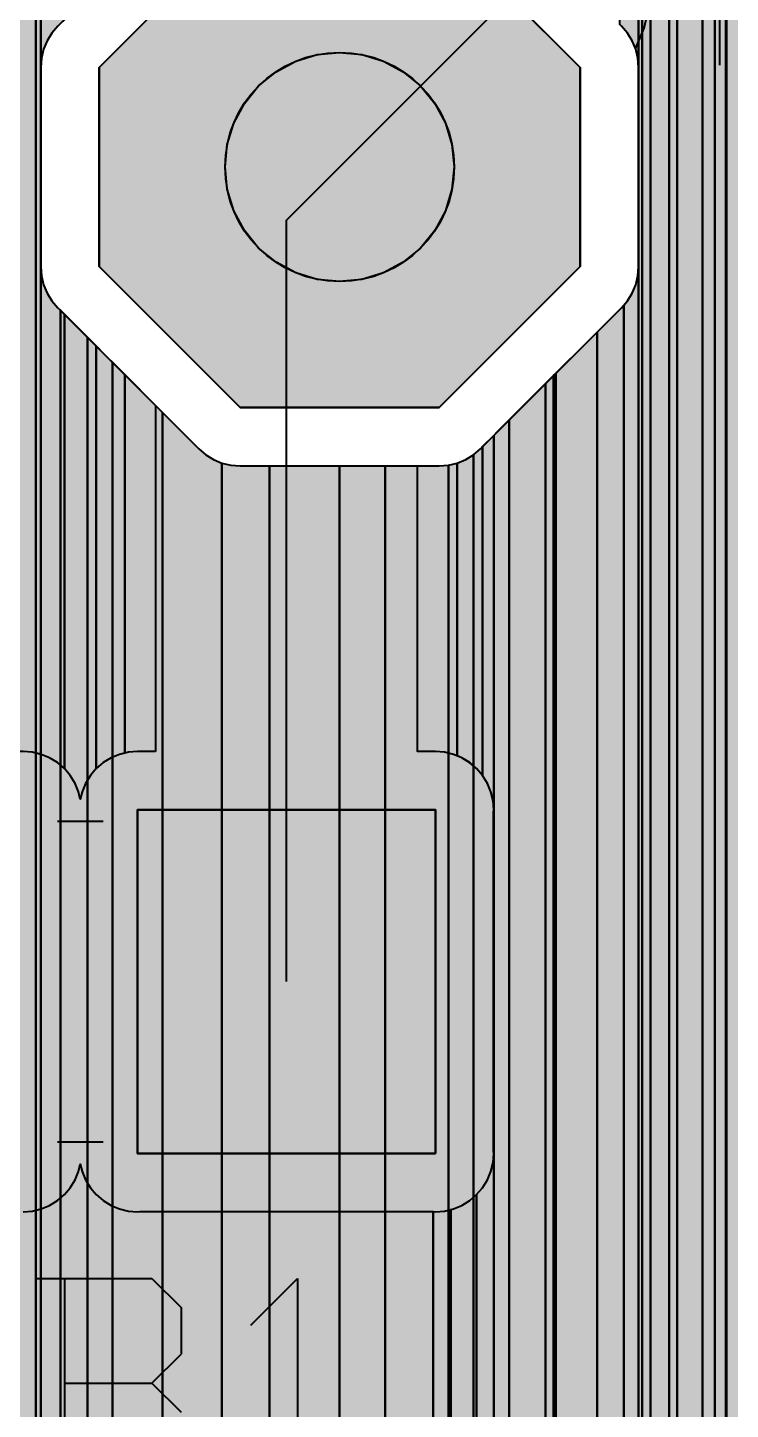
# Model space of a CAD drawing. Header units: millimetres. Extents: x 2 to 110, y 3 to 56.
# Drawn here: x 98.67 to 101.74, y 17.76 to 23.79 of the extents above; entities that cross this region are included whole.
import ezdxf

# ---------------------------------------------------------------- set-up
doc = ezdxf.new("R2010")
doc.units = ezdxf.units.MM
for name, color, linetype in [('bottom_copper', 7, 'Continuous'), ('drill_plated', 7, 'Continuous'), ('top_copper', 7, 'Continuous'), ('top_silk', 7, 'Continuous')]:
    doc.layers.add(name, color=color, linetype=linetype)

# ---------------------------------------------------------------- blocks, each defined once
blk = doc.blocks.new('Block5170')
at = {"layer": 'bottom_copper', "lineweight": 40}
for points in [[(1.1063, 20.0809), (1.1032, 20.1207), (1.0938, 20.1597), (1.0785, 20.1966), (1.0576, 20.2307), (1.0317, 20.2611), (1.0241, 20.2676), (1.0241, 38.899), (1.1063, 38.899), (1.1063, 20.0809)], [(1.1226, 0), (1.1063, 0), (1.1063, 38.899), (1.1226, 38.899), (1.1226, 0)], [(1.2406, 2.0516), (1.1756, 1.8946), (1.1359, 1.7294), (1.1226, 1.56), (1.1226, 38.899), (1.2406, 38.899), (1.2406, 2.0516)], [(1.4397, 2.3257), (1.3294, 2.1965), (1.2406, 2.0516), (1.2406, 38.899), (1.4397, 38.899), (1.4397, 2.3257)], [(1.7138, 2.5248), (1.5689, 2.436), (1.4397, 2.3257), (1.4397, 38.899), (1.7138, 38.899), (1.7138, 2.5248)], [(1.1063, 19.2111), (1.1055, 19.221), (1.1055, 20.071), (1.1063, 20.0809), (1.1063, 19.2111)], [(1.1063, 0), (0.7449, 0), (0.7449, 18.7452), (1.0241, 19.0244), (1.0317, 19.0309), (1.0576, 19.0613), (1.0785, 19.0954), (1.0938, 19.1323), (1.1031, 19.1712), (1.1063, 19.2111), (1.1063, 0)], [(0.7349, 1.7294), (0.6952, 1.8946), (0.6302, 2.0516), (0.5414, 2.1965), (0.5414, 18.5417), (0.7349, 18.7352), (0.7349, 1.7294)], [(0.7449, 1.56), (0.7349, 1.7294), (0.7349, 18.7352), (0.7449, 18.7452), (0.7449, 1.56)], [(0.5414, 2.1965), (0.4311, 2.3257), (0.3862, 2.364), (0.3862, 18.3899), (0.4166, 18.4158), (0.4231, 18.4234), (0.5414, 18.5417), (0.5414, 2.1965)], [(0, 2.5898), (-0.1652, 2.6295), (-0.1985, 2.6321), (-0.1985, 18.342), (0, 18.342), (0, 2.5898)], [(0.2762, 2.4517), (0.157, 2.5248), (0, 2.5898), (0, 18.342), (0.2264, 18.342), (0.2364, 18.3412), (0.2762, 18.3443), (0.2762, 2.4517)], [(0.3862, 2.364), (0.3019, 2.436), (0.2763, 2.4517), (0.2762, 18.3443), (0.3152, 18.3537), (0.3521, 18.369), (0.3862, 18.3899), (0.3862, 2.364)]]:
    blk.add_hatch(color=7, dxfattribs=at).paths.add_polyline_path(points, flags=0)
at = {"layer": 'bottom_copper', "color": 7, "lineweight": 40}
for points in [[(1.1063, 20.0809), (1.1032, 20.1207), (1.0938, 20.1597), (1.0785, 20.1966), (1.0576, 20.2307), (1.0317, 20.2611), (1.0241, 20.2676), (1.0241, 38.899), (1.1063, 38.899), (1.1063, 20.0809)], [(1.1226, 0), (1.1063, 0), (1.1063, 38.899), (1.1226, 38.899), (1.1226, 0)], [(1.2406, 2.0516), (1.1756, 1.8946), (1.1359, 1.7294), (1.1226, 1.56), (1.1226, 38.899), (1.2406, 38.899), (1.2406, 2.0516)], [(1.4397, 2.3257), (1.3294, 2.1965), (1.2406, 2.0516), (1.2406, 38.899), (1.4397, 38.899), (1.4397, 2.3257)], [(1.7138, 2.5248), (1.5689, 2.436), (1.4397, 2.3257), (1.4397, 38.899), (1.7138, 38.899), (1.7138, 2.5248)], [(1.1063, 19.2111), (1.1055, 19.221), (1.1055, 20.071), (1.1063, 20.0809), (1.1063, 19.2111)], [(1.1063, 0), (0.7449, 0), (0.7449, 18.7452), (1.0241, 19.0244), (1.0317, 19.0309), (1.0576, 19.0613), (1.0785, 19.0954), (1.0938, 19.1323), (1.1031, 19.1712), (1.1063, 19.2111), (1.1063, 0)], [(0.7349, 1.7294), (0.6952, 1.8946), (0.6302, 2.0516), (0.5414, 2.1965), (0.5414, 18.5417), (0.7349, 18.7352), (0.7349, 1.7294)], [(0.7449, 1.56), (0.7349, 1.7294), (0.7349, 18.7352), (0.7449, 18.7452), (0.7449, 1.56)], [(0.5414, 2.1965), (0.4311, 2.3257), (0.3862, 2.364), (0.3862, 18.3899), (0.4166, 18.4158), (0.4231, 18.4234), (0.5414, 18.5417), (0.5414, 2.1965)], [(0, 2.5898), (-0.1652, 2.6295), (-0.1985, 2.6321), (-0.1985, 18.342), (0, 18.342), (0, 2.5898)], [(0.2762, 2.4517), (0.157, 2.5248), (0, 2.5898), (0, 18.342), (0.2264, 18.342), (0.2364, 18.3412), (0.2762, 18.3443), (0.2762, 2.4517)], [(0.3862, 2.364), (0.3019, 2.436), (0.2763, 2.4517), (0.2762, 18.3443), (0.3152, 18.3537), (0.3521, 18.369), (0.3862, 18.3899), (0.3862, 2.364)]]:
    blk.add_lwpolyline(points, close=True, dxfattribs=at)
blk = doc.blocks.new('Block6333')
at = {"layer": 'bottom_copper', "lineweight": 40}
for points in [[(0.7379, 20.3126), (0.6929, 20.2676), (0.6853, 20.2611), (0.6594, 20.2307), (0.6385, 20.1966), (0.6232, 20.1597), (0.6139, 20.1208), (0.6107, 20.0809), (0.6107, 27.5206), (0.6467, 27.5426), (0.7379, 27.6205), (0.7379, 20.3126)], [(0.5888, 0), (0.4825, 0), (0.4823, 27.4543), (0.5444, 27.48), (0.5888, 27.5072), (0.5888, 0)], [(0.6107, 0), (0.5888, 0), (0.5888, 27.5072), (0.6107, 27.5206), (0.6107, 0)], [(0.6115, 19.221), (0.6107, 19.2111), (0.6107, 20.0809), (0.6115, 20.071), (0.6115, 19.221)], [(0.6966, 0), (0.6107, 0), (0.6107, 19.2111), (0.6138, 19.1713), (0.6232, 19.1323), (0.6385, 19.0954), (0.6594, 19.0613), (0.6853, 19.0309), (0.6929, 19.0244), (0.6966, 19.0207), (0.6966, 0)], [(0.8146, 2.0516), (0.7496, 1.8946), (0.7099, 1.7294), (0.6966, 1.56), (0.6966, 19.0207), (0.8146, 18.9027), (0.8146, 2.0516)], [(0.9243, 2.221), (0.9034, 2.1965), (0.8146, 2.0516), (0.8146, 18.9027), (0.9243, 18.793), (0.9243, 2.221)], [(1.1429, 2.436), (1.0137, 2.3257), (0.9243, 2.221), (0.9243, 18.793), (1.1429, 18.5744), (1.1429, 2.436)], [(1.4018, 2.572), (1.2878, 2.5248), (1.1429, 2.436), (1.1429, 18.5744), (1.2939, 18.4234), (1.3004, 18.4158), (1.3308, 18.3899), (1.3649, 18.369), (1.4018, 18.3537), (1.4018, 2.572)], [(1.61, 2.6295), (1.4448, 2.5898), (1.4018, 2.572), (1.4018, 18.3537), (1.4407, 18.3444), (1.4806, 18.3412), (1.4905, 18.342), (1.61, 18.342), (1.61, 2.6295)], [(1.9155, 2.6321), (1.7794, 2.6428), (1.61, 2.6295), (1.61, 18.342), (1.9155, 18.342), (1.9155, 2.6321)]]:
    blk.add_hatch(color=7, dxfattribs=at).paths.add_polyline_path(points, flags=0)
at = {"layer": 'bottom_copper', "color": 7, "lineweight": 40}
for points in [[(0.7379, 20.3126), (0.6929, 20.2676), (0.6853, 20.2611), (0.6594, 20.2307), (0.6385, 20.1966), (0.6232, 20.1597), (0.6139, 20.1208), (0.6107, 20.0809), (0.6107, 27.5206), (0.6467, 27.5426), (0.7379, 27.6205), (0.7379, 20.3126)], [(0.5888, 0), (0.4825, 0), (0.4823, 27.4543), (0.5444, 27.48), (0.5888, 27.5072), (0.5888, 0)], [(0.6107, 0), (0.5888, 0), (0.5888, 27.5072), (0.6107, 27.5206), (0.6107, 0)], [(0.6115, 19.221), (0.6107, 19.2111), (0.6107, 20.0809), (0.6115, 20.071), (0.6115, 19.221)], [(0.6966, 0), (0.6107, 0), (0.6107, 19.2111), (0.6138, 19.1713), (0.6232, 19.1323), (0.6385, 19.0954), (0.6594, 19.0613), (0.6853, 19.0309), (0.6929, 19.0244), (0.6966, 19.0207), (0.6966, 0)], [(0.8146, 2.0516), (0.7496, 1.8946), (0.7099, 1.7294), (0.6966, 1.56), (0.6966, 19.0207), (0.8146, 18.9027), (0.8146, 2.0516)], [(0.9243, 2.221), (0.9034, 2.1965), (0.8146, 2.0516), (0.8146, 18.9027), (0.9243, 18.793), (0.9243, 2.221)], [(1.1429, 2.436), (1.0137, 2.3257), (0.9243, 2.221), (0.9243, 18.793), (1.1429, 18.5744), (1.1429, 2.436)], [(1.4018, 2.572), (1.2878, 2.5248), (1.1429, 2.436), (1.1429, 18.5744), (1.2939, 18.4234), (1.3004, 18.4158), (1.3308, 18.3899), (1.3649, 18.369), (1.4018, 18.3537), (1.4018, 2.572)], [(1.61, 2.6295), (1.4448, 2.5898), (1.4018, 2.572), (1.4018, 18.3537), (1.4407, 18.3444), (1.4806, 18.3412), (1.4905, 18.342), (1.61, 18.342), (1.61, 2.6295)], [(1.9155, 2.6321), (1.7794, 2.6428), (1.61, 2.6295), (1.61, 18.342), (1.9155, 18.342), (1.9155, 2.6321)]]:
    blk.add_lwpolyline(points, close=True, dxfattribs=at)
blk = doc.blocks.new('Block65902')
at = {"layer": 'top_copper', "lineweight": 40}
for points in [[(0.4225, 3.9388), (0.3385, 4.0106), (0.3385, 17.6416), (0.4225, 17.5576), (0.4225, 3.9388)], [(0.3354, 4.013), (0.2352, 4.0744), (0.2335, 4.0751), (0.2335, 12.4426), (0.2639, 12.4685), (0.2898, 12.4989), (0.3107, 12.533), (0.326, 12.57), (0.3354, 12.6088), (0.3354, 4.013)], [(0.3385, 4.0106), (0.3364, 4.0124), (0.3354, 4.013), (0.3354, 12.6088), (0.3385, 12.6487), (0.3385, 4.0106)], [(0.2335, 4.0751), (0.1255, 4.1198), (0.1236, 4.1203), (0.1235, 12.397), (0.1624, 12.4064), (0.1994, 12.4217), (0.2335, 12.4426), (0.2335, 4.0751)], [(0.1235, 4.1203), (0.0101, 4.1475), (0.0071, 4.1477), (0.0071, 12.3947), (0.0738, 12.3947), (0.0837, 12.3939), (0.1235, 12.397), (0.1235, 4.1203)], [(0.0071, 4.1477), (-0.0453, 4.1519), (-0.0453, 10.8984), (-0.021, 10.9572), (0, 11.0446), (0.0071, 11.1343), (0.0071, 4.1477)], [(-0.0453, 10.7854), (-0.0484, 10.8252), (-0.0578, 10.8642), (-0.0593, 10.8678), (-0.0554, 10.874), (-0.0453, 10.8984), (-0.0453, 10.7854)], [(-0.0453, 9.9156), (-0.0461, 9.9255), (-0.0461, 10.7755), (-0.0453, 10.7854), (-0.0453, 9.9156)], [(-0.0453, 4.1519), (-0.1082, 4.1568), (-0.1094, 4.1567), (-0.1094, 9.7478), (-0.094, 9.7658), (-0.0731, 9.7999), (-0.0578, 9.8368), (-0.0485, 9.8757), (-0.0453, 9.9156), (-0.0453, 4.1519)]]:
    blk.add_hatch(color=7, dxfattribs=at).paths.add_polyline_path(points, flags=0)
at = {"layer": 'top_copper', "color": 7, "lineweight": 40}
for points in [[(0.4225, 3.9388), (0.3385, 4.0106), (0.3385, 17.6416), (0.4225, 17.5576), (0.4225, 3.9388)], [(0.3354, 4.013), (0.2352, 4.0744), (0.2335, 4.0751), (0.2335, 12.4426), (0.2639, 12.4685), (0.2898, 12.4989), (0.3107, 12.533), (0.326, 12.57), (0.3354, 12.6088), (0.3354, 4.013)], [(0.3385, 4.0106), (0.3364, 4.0124), (0.3354, 4.013), (0.3354, 12.6088), (0.3385, 12.6487), (0.3385, 4.0106)], [(0.2335, 4.0751), (0.1255, 4.1198), (0.1236, 4.1203), (0.1235, 12.397), (0.1624, 12.4064), (0.1994, 12.4217), (0.2335, 12.4426), (0.2335, 4.0751)], [(0.1235, 4.1203), (0.0101, 4.1475), (0.0071, 4.1477), (0.0071, 12.3947), (0.0738, 12.3947), (0.0837, 12.3939), (0.1235, 12.397), (0.1235, 4.1203)], [(0.0071, 4.1477), (-0.0453, 4.1519), (-0.0453, 10.8984), (-0.021, 10.9572), (0, 11.0446), (0.0071, 11.1343), (0.0071, 4.1477)], [(-0.0453, 10.7854), (-0.0484, 10.8252), (-0.0578, 10.8642), (-0.0593, 10.8678), (-0.0554, 10.874), (-0.0453, 10.8984), (-0.0453, 10.7854)], [(-0.0453, 9.9156), (-0.0461, 9.9255), (-0.0461, 10.7755), (-0.0453, 10.7854), (-0.0453, 9.9156)], [(-0.0453, 4.1519), (-0.1082, 4.1568), (-0.1094, 4.1567), (-0.1094, 9.7478), (-0.094, 9.7658), (-0.0731, 9.7999), (-0.0578, 9.8368), (-0.0485, 9.8757), (-0.0453, 9.9156), (-0.0453, 4.1519)]]:
    blk.add_lwpolyline(points, close=True, dxfattribs=at)
blk = doc.blocks.new('Block69095')
at = {"layer": 'top_copper', "lineweight": 40}
for points in [[(6.1177, -16.9794), (6.0804, -16.9704), (6.0406, -16.9673), (6.0306, -16.9681), (5.9406, -16.9681), (5.9406, -12.3717), (6.1177, -12.3717), (6.1177, -16.9794)], [(6.2207, -13.7735), (6.1999, -13.7943), (6.1923, -13.8008), (6.1664, -13.8312), (6.1455, -13.8653), (6.1302, -13.9022), (6.1209, -13.9411), (6.1177, -13.981), (6.1177, -12.3717), (6.2207, -12.3717), (6.2207, -13.7735)], [(6.1185, -14.8409), (6.1177, -14.8508), (6.1177, -13.981), (6.1185, -13.9909), (6.1185, -14.8409)], [(6.2207, -17.0419), (6.1903, -17.016), (6.1562, -16.9951), (6.1193, -16.9798), (6.1177, -16.9794), (6.1177, -14.8508), (6.1208, -14.8906), (6.1302, -14.9296), (6.1455, -14.9665), (6.1664, -15.0006), (6.1923, -15.031), (6.1999, -15.0375), (6.2207, -15.0583), (6.2207, -17.0419)], [(6.3603, -17.0419), (6.3343, -17.0723), (6.3134, -17.1064), (6.2981, -17.1434), (6.2905, -17.1751), (6.2829, -17.1434), (6.2676, -17.1064), (6.2467, -17.0723), (6.2207, -17.0419), (6.2207, -15.0583), (6.3603, -15.1979), (6.3603, -17.0419)], [(6.4846, -16.9743), (6.4617, -16.9798), (6.4248, -16.9951), (6.3907, -17.016), (6.3603, -17.0419), (6.3603, -15.1979), (6.4846, -15.3221), (6.4846, -16.9743)], [(6.6189, -16.9681), (6.5504, -16.9681), (6.5404, -16.9673), (6.5007, -16.9704), (6.4846, -16.9743), (6.4846, -15.3221), (6.6189, -15.4564), (6.6189, -16.9681)]]:
    blk.add_hatch(color=7, dxfattribs=at).paths.add_polyline_path(points, flags=0)
at = {"layer": 'top_copper', "color": 7, "lineweight": 40}
for points in [[(6.1177, -16.9794), (6.0804, -16.9704), (6.0406, -16.9673), (6.0306, -16.9681), (5.9406, -16.9681), (5.9406, -12.3717), (6.1177, -12.3717), (6.1177, -16.9794)], [(6.2207, -13.7735), (6.1999, -13.7943), (6.1923, -13.8008), (6.1664, -13.8312), (6.1455, -13.8653), (6.1302, -13.9022), (6.1209, -13.9411), (6.1177, -13.981), (6.1177, -12.3717), (6.2207, -12.3717), (6.2207, -13.7735)], [(6.1185, -14.8409), (6.1177, -14.8508), (6.1177, -13.981), (6.1185, -13.9909), (6.1185, -14.8409)], [(6.2207, -17.0419), (6.1903, -17.016), (6.1562, -16.9951), (6.1193, -16.9798), (6.1177, -16.9794), (6.1177, -14.8508), (6.1208, -14.8906), (6.1302, -14.9296), (6.1455, -14.9665), (6.1664, -15.0006), (6.1923, -15.031), (6.1999, -15.0375), (6.2207, -15.0583), (6.2207, -17.0419)], [(6.3603, -17.0419), (6.3343, -17.0723), (6.3134, -17.1064), (6.2981, -17.1434), (6.2905, -17.1751), (6.2829, -17.1434), (6.2676, -17.1064), (6.2467, -17.0723), (6.2207, -17.0419), (6.2207, -15.0583), (6.3603, -15.1979), (6.3603, -17.0419)], [(6.4846, -16.9743), (6.4617, -16.9798), (6.4248, -16.9951), (6.3907, -17.016), (6.3603, -17.0419), (6.3603, -15.1979), (6.4846, -15.3221), (6.4846, -16.9743)], [(6.6189, -16.9681), (6.5504, -16.9681), (6.5404, -16.9673), (6.5007, -16.9704), (6.4846, -16.9743), (6.4846, -15.3221), (6.6189, -15.4564), (6.6189, -16.9681)]]:
    blk.add_lwpolyline(points, close=True, dxfattribs=at)
blk = doc.blocks.new('Block70360')
at = {"layer": 'top_copper', "lineweight": 40}
for points in [[(7.3587, 3.4742), (7.2416, 3.465), (7.2416, 8.9474), (7.3406, 9.0464), (7.3482, 9.0529), (7.3587, 9.0653), (7.3587, 3.4742)], [(7.2416, 3.465), (7.1262, 3.4373), (7.0165, 3.3919), (7.0165, 8.7223), (7.2416, 8.9474), (7.2416, 3.465)], [(7.0165, 3.3919), (6.9153, 3.3299), (6.8251, 3.2528), (6.7907, 3.2126), (6.7907, 8.4965), (7.0165, 8.7223), (7.0165, 3.3919)], [(6.742, 7.0116), (6.7161, 7.042), (6.686, 7.0676), (6.6516, 7.0888), (6.6317, 7.097), (6.6317, 8.3757), (6.6686, 8.391), (6.7027, 8.4119), (6.7331, 8.4378), (6.7396, 8.4454), (6.742, 8.4478), (6.742, 7.0116)], [(6.7907, 6.8618), (6.7876, 6.9017), (6.7782, 6.9405), (6.7629, 6.9775), (6.742, 7.0116), (6.742, 8.4478), (6.7907, 8.4965), (6.7907, 6.8618)], [(6.6317, 7.097), (6.6146, 7.1041), (6.5758, 7.1135), (6.5359, 7.1166), (6.526, 7.1158), (6.4574, 7.1158), (6.4574, 8.364), (6.543, 8.364), (6.5529, 8.3632), (6.5927, 8.3663), (6.6317, 8.3757), (6.6317, 7.097)], [(6.7907, 5.3622), (6.7899, 5.3722), (6.7899, 6.8518), (6.7907, 6.8618), (6.7907, 5.3622)], [(6.526, -0.6825), (3.1813, -0.6825), (3.1813, 5.3622), (3.1844, 5.3223), (3.1938, 5.2835), (3.2091, 5.2465), (3.23, 5.2124), (3.2559, 5.182), (3.2863, 5.1561), (3.3204, 5.1352), (3.3574, 5.1199), (3.3962, 5.1105), (3.4361, 5.1074), (3.446, 5.1082), (4.7261, 5.1082), (4.7361, 5.1074), (4.7758, 5.1105), (4.8148, 5.1199), (4.8517, 5.1352), (4.8858, 5.1561), (4.9162, 5.182), (4.9422, 5.2124), (4.9631, 5.2465), (4.9784, 5.2835), (4.986, 5.3152), (4.9936, 5.2835), (5.0089, 5.2465), (5.0298, 5.2124), (5.0558, 5.182), (5.0862, 5.1561), (5.1203, 5.1352), (5.1572, 5.1199), (5.1961, 5.1105), (5.2359, 5.1074), (5.2459, 5.1082), (6.526, 5.1082), (6.526, -0.6825)], [(6.7907, 3.2126), (6.748, 3.1626), (6.7161, 3.1105), (6.7161, 5.182), (6.742, 5.2124), (6.7629, 5.2465), (6.7782, 5.2835), (6.7876, 5.3223), (6.7907, 5.3622), (6.7907, 3.2126)], [(6.7161, 3.1105), (6.686, 3.0614), (6.6406, 2.9517), (6.6129, 2.8363), (6.6036, 2.718), (6.6036, 5.1172), (6.6146, 5.1199), (6.6516, 5.1352), (6.6857, 5.1561), (6.7161, 5.182), (6.7161, 3.1105)], [(6.6036, -0.6825), (6.526, -0.6825), (6.526, 5.1082), (6.5359, 5.1074), (6.5757, 5.1105), (6.6036, 5.1172), (6.6036, -0.6825)]]:
    blk.add_hatch(color=7, dxfattribs=at).paths.add_polyline_path(points, flags=0)
at = {"layer": 'top_copper', "color": 7, "lineweight": 40}
for points in [[(7.3587, 3.4742), (7.2416, 3.465), (7.2416, 8.9474), (7.3406, 9.0464), (7.3482, 9.0529), (7.3587, 9.0653), (7.3587, 3.4742)], [(7.2416, 3.465), (7.1262, 3.4373), (7.0165, 3.3919), (7.0165, 8.7223), (7.2416, 8.9474), (7.2416, 3.465)], [(7.0165, 3.3919), (6.9153, 3.3299), (6.8251, 3.2528), (6.7907, 3.2126), (6.7907, 8.4965), (7.0165, 8.7223), (7.0165, 3.3919)], [(6.742, 7.0116), (6.7161, 7.042), (6.686, 7.0676), (6.6516, 7.0888), (6.6317, 7.097), (6.6317, 8.3757), (6.6686, 8.391), (6.7027, 8.4119), (6.7331, 8.4378), (6.7396, 8.4454), (6.742, 8.4478), (6.742, 7.0116)], [(6.7907, 6.8618), (6.7876, 6.9017), (6.7782, 6.9405), (6.7629, 6.9775), (6.742, 7.0116), (6.742, 8.4478), (6.7907, 8.4965), (6.7907, 6.8618)], [(6.6317, 7.097), (6.6146, 7.1041), (6.5758, 7.1135), (6.5359, 7.1166), (6.526, 7.1158), (6.4574, 7.1158), (6.4574, 8.364), (6.543, 8.364), (6.5529, 8.3632), (6.5927, 8.3663), (6.6317, 8.3757), (6.6317, 7.097)], [(6.7907, 5.3622), (6.7899, 5.3722), (6.7899, 6.8518), (6.7907, 6.8618), (6.7907, 5.3622)], [(6.7907, 3.2126), (6.748, 3.1626), (6.7161, 3.1105), (6.7161, 5.182), (6.742, 5.2124), (6.7629, 5.2465), (6.7782, 5.2835), (6.7876, 5.3223), (6.7907, 5.3622), (6.7907, 3.2126)], [(6.7161, 3.1105), (6.686, 3.0614), (6.6406, 2.9517), (6.6129, 2.8363), (6.6036, 2.718), (6.6036, 5.1172), (6.6146, 5.1199), (6.6516, 5.1352), (6.6857, 5.1561), (6.7161, 5.182), (6.7161, 3.1105)], [(6.6036, -0.6825), (6.526, -0.6825), (6.526, 5.1082), (6.5359, 5.1074), (6.5757, 5.1105), (6.6036, 5.1172), (6.6036, -0.6825)]]:
    blk.add_lwpolyline(points, close=True, dxfattribs=at)
blk.add_lwpolyline([(4.7361, 5.1074), (4.7758, 5.1105), (4.8148, 5.1199), (4.8517, 5.1352), (4.8858, 5.1561), (4.9162, 5.182), (4.9422, 5.2124), (4.9631, 5.2465), (4.9784, 5.2835), (4.986, 5.3152), (4.9936, 5.2835), (5.0089, 5.2465), (5.0298, 5.2124), (5.0558, 5.182), (5.0862, 5.1561), (5.1203, 5.1352), (5.1572, 5.1199), (5.1961, 5.1105), (5.2359, 5.1074), (5.2459, 5.1082), (6.526, 5.1082), (6.526, -0.6825)], dxfattribs=at)

msp = doc.modelspace()

# ---------------------------------------------------------------- hatches: boundary and pattern name
at = {"layer": 'bottom_copper', "lineweight": 40}
for points in [[(101.0801, 22.7491), (100.465, 22.134), (99.5952, 22.134), (98.9801, 22.7491), (98.9801, 23.6189), (99.5952, 24.234), (100.465, 24.234), (101.0801, 23.6189), (101.0801, 22.7491)], [(100.5205, 23.0865), (100.492, 22.9927), (100.4458, 22.9062), (100.3837, 22.8304), (100.3079, 22.7683), (100.2214, 22.7221), (100.1276, 22.6936), (100.0301, 22.684), (99.9326, 22.6936), (99.8388, 22.7221), (99.7523, 22.7683), (99.6765, 22.8304), (99.6144, 22.9062), (99.5682, 22.9927), (99.5397, 23.0865), (99.5301, 23.184), (99.5397, 23.2815), (99.5682, 23.3753), (99.6144, 23.4618), (99.6765, 23.5376), (99.7523, 23.5997), (99.8388, 23.6459), (99.9326, 23.6744), (100.0301, 23.684), (100.1276, 23.6744), (100.2214, 23.6459), (100.3079, 23.5997), (100.3837, 23.5376), (100.4458, 23.4618), (100.492, 23.3753), (100.5205, 23.2815), (100.5301, 23.184), (100.5205, 23.0865)]]:
    msp.add_hatch(color=7, dxfattribs=at).paths.add_polyline_path(points, flags=0)
at = {"layer": 'drill_plated', "lineweight": 40}
msp.add_hatch(color=7, dxfattribs=at).paths.add_polyline_path([(100.5205, 23.0865), (100.492, 22.9927), (100.4458, 22.9062), (100.3837, 22.8304), (100.3079, 22.7683), (100.2214, 22.7221), (100.1276, 22.6936), (100.0301, 22.684), (99.9326, 22.6936), (99.8388, 22.7221), (99.7523, 22.7683), (99.6765, 22.8304), (99.6144, 22.9062), (99.5682, 22.9927), (99.5397, 23.0865), (99.5301, 23.184), (99.5397, 23.2815), (99.5682, 23.3753), (99.6144, 23.4618), (99.6765, 23.5376), (99.7523, 23.5997), (99.8388, 23.6459), (99.9326, 23.6744), (100.0301, 23.684), (100.1276, 23.6744), (100.2214, 23.6459), (100.3079, 23.5997), (100.3837, 23.5376), (100.4458, 23.4618), (100.492, 23.3753), (100.5205, 23.2815), (100.5301, 23.184), (100.5205, 23.0865)], flags=0)
at = {"layer": 'top_copper', "lineweight": 40}
for points in [[(101.0801, 22.7491), (100.465, 22.134), (99.5952, 22.134), (98.9801, 22.7491), (98.9801, 23.6189), (99.5952, 24.234), (100.465, 24.234), (101.0801, 23.6189), (101.0801, 22.7491)], [(100.5205, 23.0865), (100.492, 22.9927), (100.4458, 22.9062), (100.3837, 22.8304), (100.3079, 22.7683), (100.2214, 22.7221), (100.1276, 22.6936), (100.0301, 22.684), (99.9326, 22.6936), (99.8388, 22.7221), (99.7523, 22.7683), (99.6765, 22.8304), (99.6144, 22.9062), (99.5682, 22.9927), (99.5397, 23.0865), (99.5301, 23.184), (99.5397, 23.2815), (99.5682, 23.3753), (99.6144, 23.4618), (99.6765, 23.5376), (99.7523, 23.5997), (99.8388, 23.6459), (99.9326, 23.6744), (100.0301, 23.684), (100.1276, 23.6744), (100.2214, 23.6459), (100.3079, 23.5997), (100.3837, 23.5376), (100.4458, 23.4618), (100.492, 23.3753), (100.5205, 23.2815), (100.5301, 23.184), (100.5205, 23.0865)], [(100.448, 18.8782), (99.148, 18.8782), (99.148, 20.3778), (100.448, 20.3778), (100.448, 18.8782)]]:
    msp.add_hatch(color=7, dxfattribs=at).paths.add_polyline_path(points, flags=0)

# ---------------------------------------------------------------- linework, layer by layer
at = {"layer": 'bottom_copper', "color": 7, "lineweight": 40}
for p, q in [((99.5952, 24.234), (98.9801, 23.6189)), ((101.0801, 23.6189), (100.465, 24.234)), ((98.774, 23.7687), (98.7531, 23.7346)), ((98.7999, 23.7991), (98.774, 23.7687)), ((101.2862, 23.7687), (101.2603, 23.7991)), ((101.3071, 23.7346), (101.2862, 23.7687)), ((98.7531, 23.7346), (98.7378, 23.6977)), ((101.3224, 23.6977), (101.3071, 23.7346)), ((98.7285, 23.6588), (98.7253, 23.6189)), ((98.7378, 23.6977), (98.7285, 23.6588)), ((101.3317, 23.6588), (101.3224, 23.6977)), ((101.3318, 23.6587), (101.3317, 23.6588)), ((101.3349, 23.6189), (101.3318, 23.6587)), ((98.7253, 23.6189), (98.7261, 23.609)), ((98.7261, 23.609), (98.7261, 22.759)), ((98.9801, 23.6189), (98.9801, 22.7491)), ((101.0801, 22.7491), (101.0801, 23.6189)), ((101.3341, 23.609), (101.3349, 23.6189)), ((101.3341, 22.759), (101.3341, 23.609)), ((98.7261, 22.759), (98.7253, 22.7491)), ((98.7253, 22.7491), (98.7284, 22.7093)), ((98.9801, 22.7491), (99.5952, 22.134)), ((100.465, 22.134), (101.0801, 22.7491)), ((101.3317, 22.7092), (101.3349, 22.7491)), ((101.3349, 22.7491), (101.3341, 22.759)), ((98.7284, 22.7093), (98.7285, 22.7092)), ((98.7285, 22.7092), (98.7378, 22.6703)), ((101.3224, 22.6703), (101.3317, 22.7092)), ((98.7378, 22.6703), (98.7531, 22.6334)), ((98.7531, 22.6334), (98.774, 22.5993)), ((101.2862, 22.5993), (101.3071, 22.6334)), ((101.3071, 22.6334), (101.3224, 22.6703)), ((98.774, 22.5993), (98.7999, 22.5689)), ((98.7999, 22.5689), (98.8075, 22.5624)), ((98.8075, 22.5624), (99.4085, 21.9614)), ((100.6517, 21.9614), (101.2527, 22.5624)), ((101.2527, 22.5624), (101.2603, 22.5689)), ((101.2603, 22.5689), (101.2862, 22.5993)), ((99.5952, 22.134), (100.465, 22.134)), ((99.4085, 21.9614), (99.415, 21.9538)), ((100.6452, 21.9538), (100.6517, 21.9614)), ((99.415, 21.9538), (99.4454, 21.9279)), ((99.4454, 21.9279), (99.4795, 21.907)), ((99.4795, 21.907), (99.5164, 21.8917)), ((100.5438, 21.8917), (100.5807, 21.907)), ((100.5807, 21.907), (100.6148, 21.9279)), ((100.6148, 21.9279), (100.6452, 21.9538)), ((99.5164, 21.8917), (99.5553, 21.8824)), ((99.5553, 21.8824), (99.5952, 21.8792)), ((99.5952, 21.8792), (99.6051, 21.88)), ((99.6051, 21.88), (100.0301, 21.88)), ((100.0301, 6.1701), (100.0301, 21.88)), ((100.0301, 21.88), (100.4551, 21.88)), ((100.0301, 21.88), (100.0301, 6.1701)), ((100.4551, 21.88), (100.465, 21.8792)), ((100.465, 21.8792), (100.5048, 21.8823)), ((100.5048, 21.8823), (100.5049, 21.8824)), ((100.5049, 21.8824), (100.5438, 21.8917))]:
    msp.add_line(p, q, dxfattribs=at)
for points in [[(101.0801, 22.7491), (100.465, 22.134), (99.5952, 22.134), (98.9801, 22.7491), (98.9801, 23.6189), (99.5952, 24.234), (100.465, 24.234), (101.0801, 23.6189), (101.0801, 22.7491)], [(100.5205, 23.0865), (100.492, 22.9927), (100.4458, 22.9062), (100.3837, 22.8304), (100.3079, 22.7683), (100.2214, 22.7221), (100.1276, 22.6936), (100.0301, 22.684), (99.9326, 22.6936), (99.8388, 22.7221), (99.7523, 22.7683), (99.6765, 22.8304), (99.6144, 22.9062), (99.5682, 22.9927), (99.5397, 23.0865), (99.5301, 23.184), (99.5397, 23.2815), (99.5682, 23.3753), (99.6144, 23.4618), (99.6765, 23.5376), (99.7523, 23.5997), (99.8388, 23.6459), (99.9326, 23.6744), (100.0301, 23.684), (100.1276, 23.6744), (100.2214, 23.6459), (100.3079, 23.5997), (100.3837, 23.5376), (100.4458, 23.4618), (100.492, 23.3753), (100.5205, 23.2815), (100.5301, 23.184), (100.5205, 23.0865)]]:
    msp.add_lwpolyline(points, close=True, dxfattribs=at)
msp.add_ellipse((100.0301, 23.184), major_axis=(0.5, 0), ratio=1, dxfattribs=at)
at = {"layer": 'drill_plated', "color": 7, "lineweight": 40}
msp.add_lwpolyline([(100.5205, 23.0865), (100.492, 22.9927), (100.4458, 22.9062), (100.3837, 22.8304), (100.3079, 22.7683), (100.2214, 22.7221), (100.1276, 22.6936), (100.0301, 22.684), (99.9326, 22.6936), (99.8388, 22.7221), (99.7523, 22.7683), (99.6765, 22.8304), (99.6144, 22.9062), (99.5682, 22.9927), (99.5397, 23.0865), (99.5301, 23.184), (99.5397, 23.2815), (99.5682, 23.3753), (99.6144, 23.4618), (99.6765, 23.5376), (99.7523, 23.5997), (99.8388, 23.6459), (99.9326, 23.6744), (100.0301, 23.684), (100.1276, 23.6744), (100.2214, 23.6459), (100.3079, 23.5997), (100.3837, 23.5376), (100.4458, 23.4618), (100.492, 23.3753), (100.5205, 23.2815), (100.5301, 23.184), (100.5205, 23.0865)], close=True, dxfattribs=at)
msp.add_ellipse((100.0301, 23.184), major_axis=(0.5, 0), ratio=1, dxfattribs=at)
at = {"layer": 'top_copper', "color": 7, "lineweight": 40}
for p, q in [((99.5952, 24.234), (98.9801, 23.6189)), ((101.0801, 23.6189), (100.465, 24.234)), ((99.798, 22.9518), (100.814, 23.9678)), ((101.3592, 23.7907), (101.3802, 23.8781)), ((98.774, 23.7687), (98.7531, 23.7346)), ((98.7999, 23.7991), (98.774, 23.7687)), ((101.3248, 23.7075), (101.3592, 23.7907)), ((98.7531, 23.7346), (98.7378, 23.6977)), ((101.3209, 23.7013), (101.3248, 23.7075)), ((98.7285, 23.6588), (98.7253, 23.6189)), ((98.7378, 23.6977), (98.7285, 23.6588)), ((101.3224, 23.6977), (101.3209, 23.7013)), ((101.3317, 23.6588), (101.3224, 23.6977)), ((101.3318, 23.6587), (101.3317, 23.6588)), ((101.3349, 23.6189), (101.3318, 23.6587)), ((98.7253, 23.6189), (98.7261, 23.609)), ((98.7261, 23.609), (98.7261, 22.759)), ((98.9801, 23.6189), (98.9801, 22.7491)), ((101.0801, 22.7491), (101.0801, 23.6189)), ((101.3341, 23.609), (101.3349, 23.6189)), ((101.3341, 22.759), (101.3341, 23.609)), ((99.798, 19.628), (99.798, 22.9518)), ((98.7261, 22.759), (98.7253, 22.7491)), ((98.7253, 22.7491), (98.7284, 22.7093)), ((98.9801, 22.7491), (99.5952, 22.134)), ((100.465, 22.134), (101.0801, 22.7491)), ((101.3317, 22.7092), (101.3349, 22.7491)), ((101.3349, 22.7491), (101.3341, 22.759)), ((98.7284, 22.7093), (98.7285, 22.7092)), ((98.7285, 22.7092), (98.7378, 22.6703)), ((101.3224, 22.6703), (101.3317, 22.7092)), ((98.7378, 22.6703), (98.7531, 22.6334)), ((98.7531, 22.6334), (98.774, 22.5993)), ((101.2862, 22.5993), (101.3071, 22.6334)), ((101.3071, 22.6334), (101.3224, 22.6703)), ((98.774, 22.5993), (98.7999, 22.5689)), ((98.7999, 22.5689), (98.8075, 22.5624)), ((98.8075, 22.5624), (99.2265, 22.1435)), ((100.6517, 21.9614), (101.2527, 22.5624)), ((101.2527, 22.5624), (101.2603, 22.5689)), ((101.2603, 22.5689), (101.2708, 22.5813)), ((101.2708, 22.5813), (101.2862, 22.5993)), ((101.2708, 16.9902), (101.2708, 22.5813)), ((101.2708, 22.5813), (101.2708, 16.9902)), ((99.2265, 22.1435), (99.2265, 20.6318)), ((99.5952, 22.134), (100.465, 22.134)), ((100.6452, 21.9538), (100.6517, 21.9614)), ((100.5438, 21.8917), (100.5807, 21.907)), ((100.5807, 21.907), (100.6148, 21.9279)), ((100.6148, 21.9279), (100.6452, 21.9538)), ((100.3695, 20.6318), (100.3695, 21.88)), ((100.3695, 21.88), (100.4551, 21.88)), ((100.4551, 21.88), (100.465, 21.8792)), ((100.465, 21.8792), (100.5048, 21.8823)), ((100.5048, 21.8823), (100.5049, 21.8824)), ((100.5049, 21.8824), (100.5438, 21.8917)), ((98.688, 20.6295), (98.6482, 20.6326)), ((98.7269, 20.6201), (98.688, 20.6295)), ((99.1082, 20.6295), (99.0693, 20.6201)), ((99.1083, 20.6295), (99.1082, 20.6295)), ((99.148, 20.6326), (99.1083, 20.6295)), ((99.158, 20.6318), (99.148, 20.6326)), ((99.2265, 20.6318), (99.158, 20.6318)), ((100.4381, 20.6318), (100.3695, 20.6318)), ((100.448, 20.6326), (100.4381, 20.6318)), ((100.4879, 20.6295), (100.448, 20.6326)), ((100.5267, 20.6201), (100.4879, 20.6295)), ((98.7638, 20.6048), (98.7269, 20.6201)), ((98.7979, 20.5839), (98.7638, 20.6048)), ((98.8283, 20.558), (98.7979, 20.5839)), ((98.9983, 20.5839), (98.9679, 20.558)), ((99.0324, 20.6048), (98.9983, 20.5839)), ((99.0693, 20.6201), (99.0324, 20.6048)), ((100.5637, 20.6048), (100.5267, 20.6201)), ((100.5978, 20.5839), (100.5637, 20.6048)), ((100.6282, 20.558), (100.5978, 20.5839)), ((98.8543, 20.5276), (98.8283, 20.558)), ((98.8752, 20.4935), (98.8543, 20.5276)), ((98.9419, 20.5276), (98.921, 20.4935)), ((98.9679, 20.558), (98.9419, 20.5276)), ((100.6541, 20.5276), (100.6282, 20.558)), ((100.675, 20.4935), (100.6541, 20.5276)), ((98.8905, 20.4565), (98.8752, 20.4935)), ((98.8981, 20.4248), (98.8905, 20.4565)), ((98.9057, 20.4565), (98.8981, 20.4248)), ((98.921, 20.4935), (98.9057, 20.4565)), ((100.6903, 20.4565), (100.675, 20.4935)), ((100.6997, 20.4177), (100.6903, 20.4565)), ((100.7028, 20.3778), (100.6997, 20.4177)), ((100.448, 20.3778), (99.148, 20.3778)), ((99.148, 20.3778), (99.148, 18.8782)), ((100.448, 18.8782), (100.448, 20.3778)), ((100.702, 20.3678), (100.7028, 20.3778)), ((100.702, 18.8882), (100.702, 20.3678)), ((100.7028, 18.8782), (100.702, 18.8882)), ((98.8905, 18.7995), (98.8981, 18.8312)), ((98.8981, 18.8312), (98.9057, 18.7995)), ((99.148, 18.8782), (100.448, 18.8782)), ((100.6903, 18.7995), (100.6997, 18.8383)), ((100.6997, 18.8383), (100.7028, 18.8782)), ((98.8543, 18.7284), (98.8752, 18.7625)), ((98.8752, 18.7625), (98.8905, 18.7995)), ((98.9057, 18.7995), (98.921, 18.7625)), ((98.921, 18.7625), (98.9419, 18.7284)), ((100.6541, 18.7284), (100.675, 18.7625)), ((100.675, 18.7625), (100.6903, 18.7995)), ((98.7979, 18.6721), (98.8283, 18.698)), ((98.8283, 18.698), (98.8543, 18.7284)), ((98.9419, 18.7284), (98.9679, 18.698)), ((98.9679, 18.698), (98.9983, 18.6721)), ((100.5978, 18.6721), (100.6282, 18.698)), ((100.6282, 18.698), (100.6541, 18.7284)), ((98.7269, 18.6359), (98.7638, 18.6512)), ((98.7638, 18.6512), (98.7979, 18.6721)), ((98.9983, 18.6721), (99.0324, 18.6512)), ((99.0324, 18.6512), (99.0693, 18.6359)), ((100.5267, 18.6359), (100.5637, 18.6512)), ((100.5637, 18.6512), (100.5978, 18.6721)), ((98.6482, 18.6234), (98.6879, 18.6265)), ((98.6879, 18.6265), (98.688, 18.6265)), ((98.688, 18.6265), (98.7269, 18.6359)), ((99.0693, 18.6359), (99.1082, 18.6265)), ((99.1082, 18.6265), (99.148, 18.6234)), ((99.148, 18.6234), (99.158, 18.6242)), ((99.158, 18.6242), (100.4381, 18.6242)), ((100.4381, 18.6242), (100.448, 18.6234)), ((100.448, 18.6234), (100.4878, 18.6265)), ((100.4878, 18.6265), (100.4879, 18.6265)), ((100.4879, 18.6265), (100.5267, 18.6359))]:
    msp.add_line(p, q, dxfattribs=at)
for points in [[(101.0801, 22.7491), (100.465, 22.134), (99.5952, 22.134), (98.9801, 22.7491), (98.9801, 23.6189), (99.5952, 24.234), (100.465, 24.234), (101.0801, 23.6189), (101.0801, 22.7491)], [(100.5205, 23.0865), (100.492, 22.9927), (100.4458, 22.9062), (100.3837, 22.8304), (100.3079, 22.7683), (100.2214, 22.7221), (100.1276, 22.6936), (100.0301, 22.684), (99.9326, 22.6936), (99.8388, 22.7221), (99.7523, 22.7683), (99.6765, 22.8304), (99.6144, 22.9062), (99.5682, 22.9927), (99.5397, 23.0865), (99.5301, 23.184), (99.5397, 23.2815), (99.5682, 23.3753), (99.6144, 23.4618), (99.6765, 23.5376), (99.7523, 23.5997), (99.8388, 23.6459), (99.9326, 23.6744), (100.0301, 23.684), (100.1276, 23.6744), (100.2214, 23.6459), (100.3079, 23.5997), (100.3837, 23.5376), (100.4458, 23.4618), (100.492, 23.3753), (100.5205, 23.2815), (100.5301, 23.184), (100.5205, 23.0865)], [(100.448, 18.8782), (99.148, 18.8782), (99.148, 20.3778), (100.448, 20.3778), (100.448, 18.8782)]]:
    msp.add_lwpolyline(points, close=True, dxfattribs=at)
msp.add_ellipse((100.0301, 23.184), major_axis=(0.5, 0), ratio=1, dxfattribs=at)
at = {"layer": 'top_silk', "color": 7, "lineweight": 40}
for p, q in [((101.6879, 24.6442), (101.6879, 23.6282)), ((98.7983, 20.3278), (98.9979, 20.3278)), ((98.7983, 18.9282), (98.9979, 18.9282)), ((98.7027, 18.332), (99.2107, 18.332)), ((98.8297, 18.332), (98.8297, 17.316)), ((99.2107, 18.332), (99.3377, 18.205)), ((99.6425, 18.1288), (99.8457, 18.332)), ((99.8457, 18.332), (99.8457, 17.316)), ((99.3377, 18.205), (99.3377, 18.0018)), ((99.2107, 17.8748), (99.3377, 18.0018)), ((98.8297, 17.8748), (99.2107, 17.8748)), ((99.2107, 17.8748), (99.3377, 17.7478))]:
    msp.add_line(p, q, dxfattribs=at)

# ---------------------------------------------------------------- block references
at = {"layer": 'bottom_copper'}
for name, p in [('Block6333', (98.1146, 3.538)), ('Block5170', (100.2286, 3.538))]:
    msp.add_blockref(name, p, dxfattribs=at)
at = {"layer": 'top_copper'}
for name, p in [('Block69095', (92.6076, 37.5999)), ('Block65902', (101.3802, 12.8335)), ('Block70360', (93.9121, 13.516))]:
    msp.add_blockref(name, p, dxfattribs=at)

doc.saveas('drawing.dxf')
